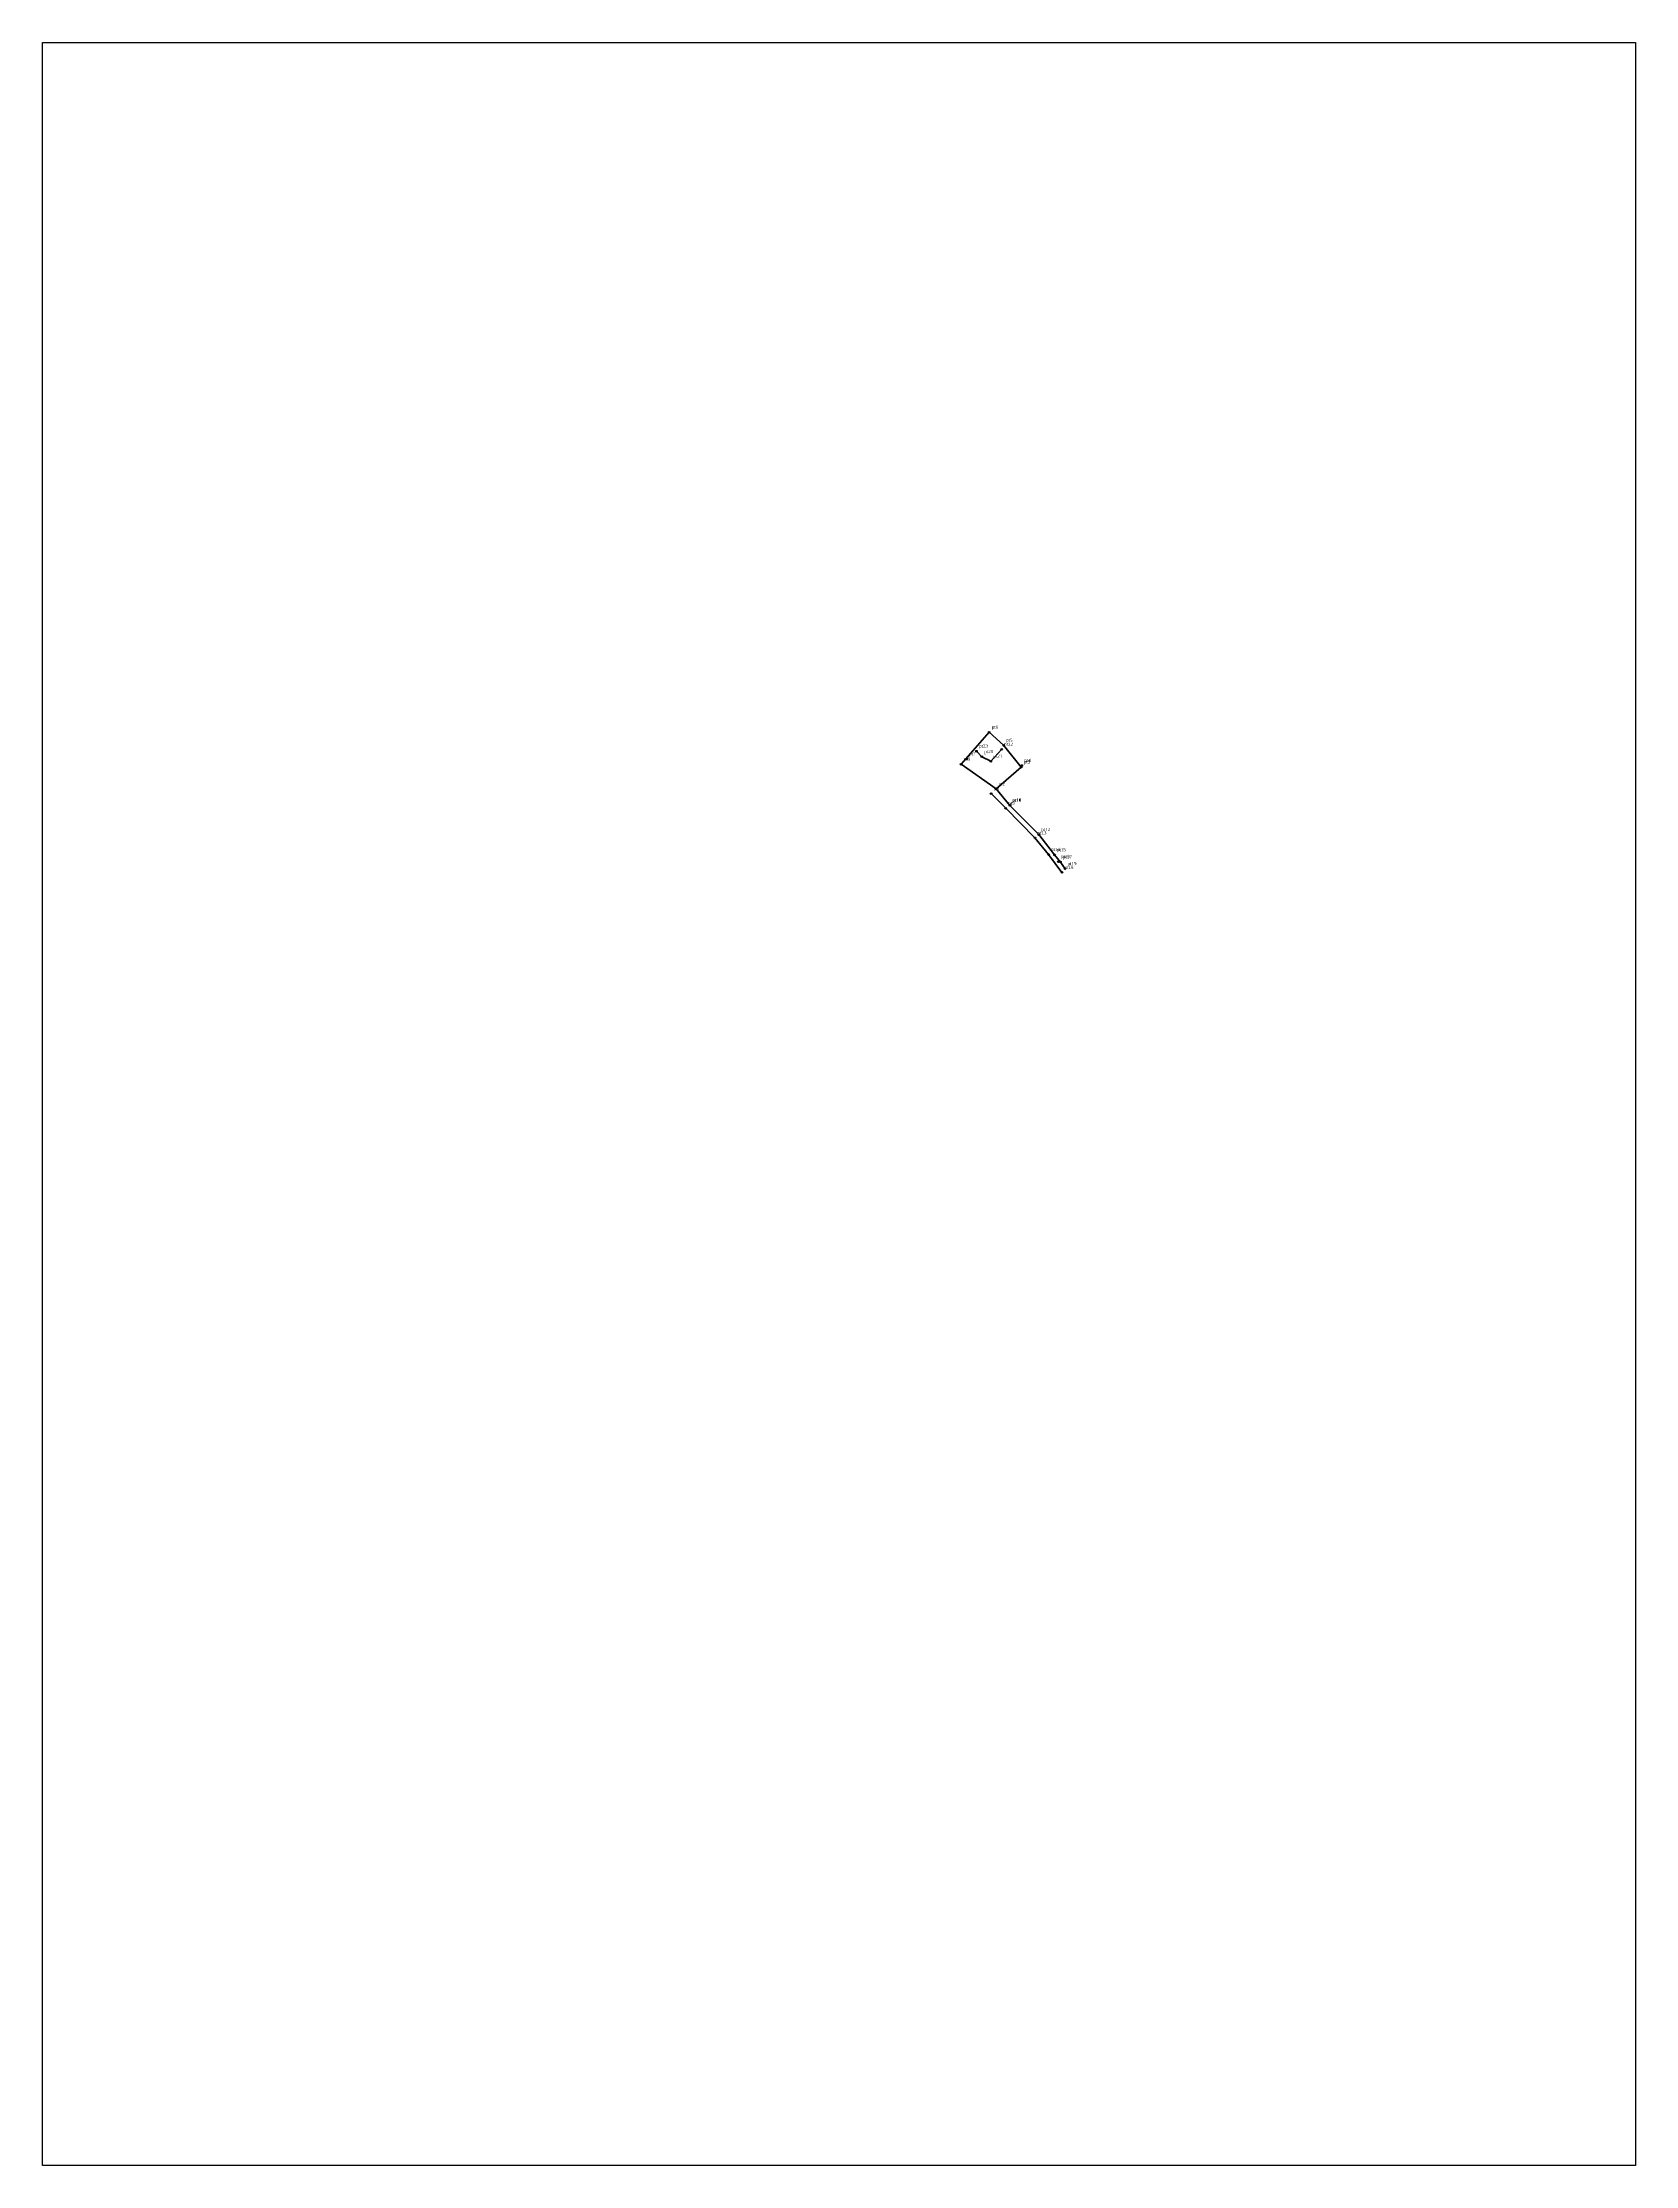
# Model space of a CAD drawing. Header units: inches. Extents: x 382653 to 383645, y 682869 to 684190.
import ezdxf

# ---------------------------------------------------------------- set-up
doc = ezdxf.new("R2010")
doc.units = ezdxf.units.IN
doc.header["$MEASUREMENT"] = 0
doc.header["$PDMODE"] = 32
doc.header["$PDSIZE"] = 1
doc.layers.add('0_pct_denumiri', color=7, linetype='Continuous')
doc.layers.add('0_pct_simboluri', color=7, linetype='Continuous')
doc.styles.get("Standard").update_dxf_attribs({"font": 'arial.ttf'})
doc.styles.add('TIMES_NEW_ROMAN', font='times.ttf')
picture_1 = doc.add_image_def('image1.ecw', size_in_pixel=(23609, 17798))

# ---------------------------------------------------------------- blocks, each defined once
blk = doc.blocks.new('Punct')
blk.add_point((0, 0))
at = {"flags": 1}
for tag, p in [('DENPCT', (1.4, 0)), ('COTA', (1.4, -2.5)), ('COD', (1.4, -5))]:
    blk.add_attdef(tag, p, '', height=1.5, dxfattribs=at)

msp = doc.modelspace()

# ---------------------------------------------------------------- linework, layer by layer
at = {"color": 164, "lineweight": 120}
for points, elevation in [([(383262.7, 683739.2), (383251.7, 683752.8), (383242.7, 683760.9), (383225.2, 683741)], 160.2), ([(383250.5, 683750.3), (383243.7, 683742.8), (383238.1, 683745.7), (383234.8, 683749.1)], 159.6), ([(383262.7, 683739.2), (383247.1, 683725.6), (383225.2, 683741)], 160.2), ([(383243.9, 683722.7), (383253, 683713.6), (383271.2, 683695.2), (383279.7, 683684.8), (383288, 683673.7)], 160), ([(383289.9, 683676), (383287.1, 683680.1), (383283.4, 683684.6), (383273.6, 683697.2), (383255.6, 683715.4), (383247.1, 683725.6)], 159.5)]:
    msp.add_lwpolyline(points, dxfattribs=dict(at, elevation=elevation))

# ---------------------------------------------------------------- block references
at = {"layer": '0_pct_simboluri'}
for p in [(383242.7, 683760.9, 160.1), (383234.8, 683749.1, 159.5), (383250.5, 683750.3, 159.6), (383251.7, 683752.8, 160.1), (383225.2, 683741, 160.2), (383228.7, 683744.3, 160.1), (383238.1, 683745.7, 159.6), (383243.7, 683742.8, 159.8), (383262.7, 683739.2, 160.2), (383263, 683740.2, 160.1), (383243.9, 683722.7, 160), (383247.1, 683725.6, 160.1), (383253, 683713.6, 159.9), (383255.6, 683715.5, 160), (383255.6, 683715.4, 160), (383271.2, 683695.2, 160.2), (383273.6, 683697.2, 160.2), (383279.7, 683684.8, 159.8), (383283.4, 683684.6, 159.7), (383285.8, 683680.4, 159.7), (383287.1, 683680.1, 159.5), (383288, 683673.7, 159.5), (383289.9, 683676, 159.5)]:
    msp.add_blockref('Punct', p, dxfattribs=at)

# ---------------------------------------------------------------- texts
at = {"layer": '0_pct_denumiri', "style": 'TIMES_NEW_ROMAN', "width": 0.85}
for s, p in [('pt6', (383244.3, 683763.1, 160.1)), ('pt7', (383230.2, 683746.5, 160.1)), ('pt23', (383236.4, 683751.3, 159.5)), ('pt20', (383239.7, 683747.9, 159.6)), ('pt22', (383252, 683752.5, 159.6)), ('pt5', (383253.2, 683755, 160.1)), ('pt8', (383226.8, 683743.2, 160.2)), ('pt21', (383245.3, 683745, 159.8)), ('pt3', (383264.3, 683741.4, 160.2)), ('pt4', (383264.6, 683742.4, 160.1)), ('pt1', (383245.4, 683724.9, 160)), ('pt2', (383248.6, 683727.8, 160.1)), ('pt9', (383254.6, 683715.8, 159.9)), ('pt10', (383257.2, 683717.7, 160)), ('pt11', (383257.1, 683717.6, 160)), ('pt13', (383272.8, 683697.4, 160.2)), ('pt12', (383275.1, 683699.4, 160.2)), ('pt14', (383281.2, 683687, 159.8)), ('pt15', (383284.9, 683686.8, 159.7)), ('pt16', (383287.4, 683682.6, 159.7)), ('pt17', (383288.6, 683682.3, 159.5)), ('pt18', (383289.6, 683675.9, 159.5)), ('pt19', (383291.5, 683678.2, 159.5))]:
    msp.add_text(s, height=2, dxfattribs=at).set_placement(p)

# ---------------------------------------------------------------- pictures from other files: only their frames are drawn
image = msp.add_image(picture_1, insert=(379388.6, 676777.2), size_in_units=(11804.5, 8899))
image.set_boundary_path([(6529.27, 2971.56), (8512.43, 5613.8)])

doc.saveas('drawing.dxf')
